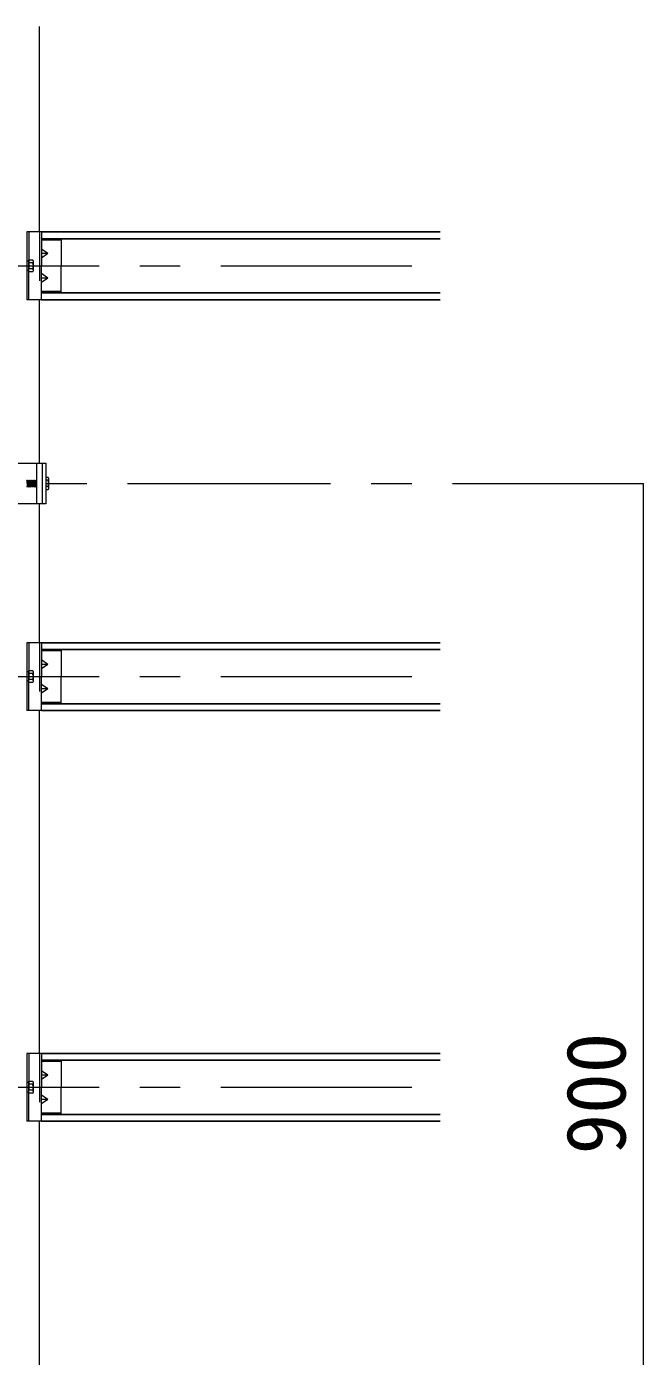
# Model space of a CAD drawing. Units: millimetres at full size, sheet at 1:30; details may follow other scales. Extents: x -5796 to 5910, y -4184 to 4114.
# Drawn here: x 1034 to 1489, y 2179 to 3160 of the extents above; entities that cross this region are included whole.
import ezdxf
from ezdxf.enums import TextEntityAlignment as Align

# ---------------------------------------------------------------- set-up
doc = ezdxf.new("R2010")
doc.units = ezdxf.units.MM
doc.header["$LTSCALE"] = 30
doc.linetypes.add('CHAIN1', pattern=[8, 5, -1, 1, -1])
doc.linetypes.add('DASHED1', pattern=[1.8, 1.2, -0.6])
for name, color, linetype, lineweight in [('4-0_中心線', 4, 'CHAIN1', 9), ('4-1_吊り材', 7, 'Continuous', 18), ('4-2_野縁受け', 3, 'Continuous', 18), ('4-3_野縁', 2, 'Continuous', 25), ('4-5_寸法', 4, 'Continuous', 9), ('4-A_クリップ', 7, 'Continuous', 18), ('4-B_ビス', 3, 'Continuous', 18)]:
    doc.layers.add(name, color=color, linetype=linetype, lineweight=lineweight)
doc.styles.add('ＭＳ ゴシック', font='')
doc.styles.get('ＭＳ ゴシック').set_extended_font_data('MS Gothic')

msp = doc.modelspace()

# ---------------------------------------------------------------- linework, layer by layer
at = {"layer": '4-0_中心線'}
for p, q in [((-1222.8, 2983.81), (1318.2, 2983.81)), ((-1051.8, 2823.31), (1489.2, 2823.31)), ((-1222.8, 2680.81), (1318.2, 2680.81)), ((-1222.8, 2377.81), (1318.2, 2377.81))]:
    msp.add_line(p, q, dxfattribs=at)
at = {"layer": '4-1_吊り材'}
for p, q in [((991.2, 2838.31), (1048, 2838.31)), ((1041.1, 2838.31), (1041.1, 2808.31)), ((1045.09, 2838.31), (1045.09, 2808.31)), ((1048, 2838.31), (1048, 2808.31)), ((1048, 2808.31), (991.2, 2808.31))]:
    msp.add_line(p, q, dxfattribs=at)
at = {"layer": '4-2_野縁受け'}
for p, q in [((1043.2, 3008.81), (1043.2, 3160.31)), ((1043.2, 2838.31), (1043.2, 2958.81)), ((1043.2, 2705.81), (1043.2, 2808.31)), ((1043.2, 2402.81), (1043.2, 2655.81)), ((1043.2, 2099.81), (1043.2, 2352.81))]:
    msp.add_line(p, q, dxfattribs=at)
at = {"layer": '4-3_野縁'}
for p, q in [((1044.8, 3008.81), (1339.2, 3008.81)), ((1044.8, 3003.81), (1339.2, 3003.81)), ((1044.8, 2963.81), (1339.2, 2963.81)), ((1044.8, 2958.81), (1339.2, 2958.81)), ((1044.8, 2705.81), (1339.2, 2705.81)), ((1044.8, 2700.81), (1339.2, 2700.81)), ((1044.8, 2660.81), (1339.2, 2660.81)), ((1044.8, 2655.81), (1339.2, 2655.81)), ((1044.8, 2402.81), (1339.2, 2402.81)), ((1044.8, 2397.81), (1339.2, 2397.81)), ((1044.8, 2357.81), (1339.2, 2357.81)), ((1044.8, 2352.81), (1339.2, 2352.81))]:
    msp.add_line(p, q, dxfattribs=at)
at = {"layer": '4-5_寸法'}
msp.add_line((1489.2, 1923.31), (1489.2, 2823.31), dxfattribs=at)
at = {"layer": '4-A_クリップ'}
for p, q in [((1044.8, 3008.81), (1033.8, 3008.81)), ((1033.8, 3008.81), (1033.8, 2958.81)), ((1035.4, 3008.81), (1035.4, 2981.71)), ((1044.8, 3008.81), (1044.8, 2983.81)), ((1045.8, 3002.81), (1044.8, 3002.81)), ((1045.8, 3003.81), (1045.8, 3002.81)), ((1059.2, 3002.81), (1045.8, 3002.81)), ((1059.2, 3003.81), (1059.2, 2983.81)), ((1049.28, 2992.81), (1044.8, 2996.06)), ((1049.28, 2992.81), (1044.8, 2989.56)), ((1049.28, 2992.81), (1044.8, 2992.81)), ((1044.8, 2958.81), (1044.8, 2983.81)), ((1059.2, 2963.81), (1059.2, 2983.81)), ((1035.4, 2958.81), (1035.4, 2981.71)), ((1049.28, 2974.81), (1044.8, 2978.06)), ((1049.28, 2974.81), (1044.8, 2971.56)), ((1049.28, 2974.81), (1044.8, 2974.81)), ((1045.8, 2964.81), (1044.8, 2964.81)), ((1059.2, 2964.81), (1045.8, 2964.81)), ((1045.8, 2963.81), (1045.8, 2964.81)), ((1044.8, 2958.81), (1033.8, 2958.81)), ((1044.8, 2705.81), (1033.8, 2705.81)), ((1033.8, 2705.81), (1033.8, 2655.81)), ((1035.4, 2705.81), (1035.4, 2678.71)), ((1044.8, 2705.81), (1044.8, 2680.81)), ((1045.8, 2699.81), (1044.8, 2699.81)), ((1045.8, 2700.81), (1045.8, 2699.81)), ((1059.2, 2699.81), (1045.8, 2699.81)), ((1059.2, 2700.81), (1059.2, 2680.81)), ((1049.28, 2689.81), (1044.8, 2693.06)), ((1049.28, 2689.81), (1044.8, 2686.56)), ((1049.28, 2689.81), (1044.8, 2689.81)), ((1035.4, 2655.81), (1035.4, 2678.71)), ((1044.8, 2655.81), (1044.8, 2680.81)), ((1059.2, 2660.81), (1059.2, 2680.81)), ((1049.28, 2671.81), (1044.8, 2675.06)), ((1049.28, 2671.81), (1044.8, 2668.56)), ((1049.28, 2671.81), (1044.8, 2671.81)), ((1045.8, 2661.81), (1044.8, 2661.81)), ((1059.2, 2661.81), (1045.8, 2661.81)), ((1045.8, 2660.81), (1045.8, 2661.81)), ((1044.8, 2655.81), (1033.8, 2655.81)), ((1044.8, 2402.81), (1033.8, 2402.81)), ((1033.8, 2402.81), (1033.8, 2352.81)), ((1035.4, 2402.81), (1035.4, 2375.71)), ((1044.8, 2402.81), (1044.8, 2377.81)), ((1045.8, 2396.81), (1044.8, 2396.81)), ((1045.8, 2397.81), (1045.8, 2396.81)), ((1059.2, 2396.81), (1045.8, 2396.81)), ((1059.2, 2397.81), (1059.2, 2377.81)), ((1049.28, 2386.81), (1044.8, 2390.06)), ((1049.28, 2386.81), (1044.8, 2383.56)), ((1049.28, 2386.81), (1044.8, 2386.81)), ((1035.4, 2352.81), (1035.4, 2375.71)), ((1044.8, 2352.81), (1044.8, 2377.81)), ((1059.2, 2357.81), (1059.2, 2377.81)), ((1049.28, 2368.81), (1044.8, 2372.06)), ((1049.28, 2368.81), (1044.8, 2365.56)), ((1049.28, 2368.81), (1044.8, 2368.81)), ((1045.8, 2358.81), (1044.8, 2358.81)), ((1059.2, 2358.81), (1045.8, 2358.81)), ((1045.8, 2357.81), (1045.8, 2358.81)), ((1044.8, 2352.81), (1033.8, 2352.81))]:
    msp.add_line(p, q, dxfattribs=at)
at = {"layer": '4-A_クリップ', "linetype": 'DASHED1'}
for p, q in [((1043.2, 3008.81), (1043.2, 2958.81)), ((1035.4, 2987.31), (1033.8, 2987.31)), ((1035.4, 2980.31), (1033.8, 2980.31)), ((1043.2, 2705.81), (1043.2, 2655.81)), ((1035.4, 2684.31), (1033.8, 2684.31)), ((1035.4, 2677.31), (1033.8, 2677.31)), ((1043.2, 2402.81), (1043.2, 2352.81)), ((1035.4, 2381.31), (1033.8, 2381.31)), ((1035.4, 2374.31), (1033.8, 2374.31))]:
    msp.add_line(p, q, dxfattribs=at)
at = {"layer": '4-B_ビス'}
for p, q in [((1035.4, 2986.21), (1035.4, 2981.41)), ((1038.12, 2986.03), (1035.4, 2986.03)), ((1038.76, 2980.48), (1038.76, 2987.14)), ((1038.12, 2981.59), (1035.4, 2981.59)), ((1033.5, 2825.8), (1033.81, 2825.49)), ((1033.81, 2825.49), (1034.12, 2821.11)), ((1034.12, 2825.49), (1034.44, 2821.11)), ((1034.75, 2825.49), (1035.06, 2821.11)), ((1035.06, 2825.49), (1035.37, 2821.11)), ((1035.69, 2825.49), (1036, 2821.11)), ((1036, 2825.49), (1036.31, 2821.11)), ((1036.62, 2825.49), (1036.94, 2821.11)), ((1036.94, 2825.49), (1037.25, 2821.11)), ((1037.56, 2825.49), (1037.87, 2821.11)), ((1037.87, 2825.49), (1038.19, 2821.11)), ((1038.5, 2825.49), (1038.81, 2821.11)), ((1038.81, 2825.49), (1039.12, 2821.11)), ((1039.44, 2825.49), (1039.75, 2821.11)), ((1039.44, 2825.49), (1039.75, 2825.49)), ((1039.75, 2825.49), (1040.06, 2825.8)), ((1039.75, 2825.49), (1040.06, 2821.11)), ((1040.06, 2825.8), (1040.37, 2825.49)), ((1040.37, 2825.49), (1040.69, 2821.11)), ((1040.69, 2825.49), (1041, 2821.11)), ((1041, 2825.8), (1041.1, 2825.7)), ((1048, 2827.92), (1049.46, 2827.92)), ((1049.46, 2825.61), (1048, 2825.61)), ((1050.12, 2819.84), (1050.12, 2826.77)), ((1039.75, 2821.11), (1040.06, 2821.11)), ((1040.69, 2821.11), (1041, 2821.11)), ((1041, 2821.11), (1041.1, 2821.01)), ((1049.46, 2820.99), (1048, 2820.99)), ((1049.46, 2818.68), (1048, 2818.68)), ((1035.4, 2683.21), (1035.4, 2678.41)), ((1038.12, 2683.03), (1035.4, 2683.03)), ((1038.12, 2678.59), (1035.4, 2678.59)), ((1038.76, 2677.48), (1038.76, 2684.14)), ((1035.4, 2380.21), (1035.4, 2375.41)), ((1038.12, 2380.03), (1035.4, 2380.03)), ((1038.12, 2375.59), (1035.4, 2375.59)), ((1038.76, 2374.48), (1038.76, 2381.14))]:
    msp.add_line(p, q, dxfattribs=at)
for points in [[(1038.12, 2979.38), (1035.4, 2979.38), (1035.4, 2988.24), (1038.12, 2988.24)], [(1033.81, 2825.49), (1034.12, 2825.49), (1034.44, 2825.8), (1034.75, 2825.49)], [(1034.75, 2825.49), (1035.06, 2825.49), (1035.37, 2825.8), (1035.69, 2825.49)], [(1035.69, 2825.49), (1036, 2825.49), (1036.31, 2825.8), (1036.62, 2825.49)], [(1036.62, 2825.49), (1036.94, 2825.49), (1037.25, 2825.8), (1037.56, 2825.49)], [(1037.56, 2825.49), (1037.87, 2825.49), (1038.19, 2825.8), (1038.5, 2825.49)], [(1038.5, 2825.49), (1038.81, 2825.49), (1039.12, 2825.8), (1039.44, 2825.49)], [(1040.37, 2825.49), (1040.69, 2825.49), (1041, 2825.8)], [(1033.5, 2821.11), (1033.81, 2820.8), (1034.12, 2821.11)], [(1034.12, 2821.11), (1034.44, 2821.11), (1034.75, 2820.8), (1035.06, 2821.11)], [(1035.06, 2821.11), (1035.37, 2821.11), (1035.69, 2820.8), (1036, 2821.11)], [(1036, 2821.11), (1036.31, 2821.11), (1036.62, 2820.8), (1036.94, 2821.11)], [(1036.94, 2821.11), (1037.25, 2821.11), (1037.56, 2820.8), (1037.87, 2821.11)], [(1037.87, 2821.11), (1038.19, 2821.11), (1038.5, 2820.8), (1038.81, 2821.11)], [(1038.81, 2821.11), (1039.12, 2821.11), (1039.44, 2820.8), (1039.75, 2821.11)], [(1040.06, 2821.11), (1040.37, 2820.8), (1040.69, 2821.11)], [(1038.12, 2676.38), (1035.4, 2676.38), (1035.4, 2685.24), (1038.12, 2685.24)], [(1038.12, 2373.38), (1035.4, 2373.38), (1035.4, 2382.24), (1038.12, 2382.24)]]:
    msp.add_lwpolyline(points, dxfattribs=at)
for centre, radius, start, end in [((1037.48, 2987.14), 1.28, 299.99998, 59.99998), ((1034.6, 2983.81), 4.16, 327.79576, 32.20422), ((1037.48, 2980.48), 1.28, 299.99998, 60), ((1048.79, 2826.77), 1.33, 299.99998, 59.99998), ((1045.79, 2823.3), 4.33, 327.79576, 32.20422), ((1048.79, 2819.84), 1.33, 299.99998, 60), ((1037.48, 2684.14), 1.28, 299.99998, 59.99998), ((1034.6, 2680.81), 4.16, 327.79576, 32.20422), ((1037.48, 2677.48), 1.28, 299.99998, 60), ((1037.48, 2381.14), 1.28, 299.99998, 59.99998), ((1034.6, 2377.81), 4.16, 327.79576, 32.20422), ((1037.48, 2374.48), 1.28, 299.99998, 60)]:
    msp.add_arc(centre, radius, start, end, dxfattribs=at)

# ---------------------------------------------------------------- texts
at = {"layer": '4-5_寸法', "style": 'ＭＳ ゴシック'}
msp.add_text('900', height=43.99, rotation=90, dxfattribs=at).set_placement((1489.2, 2328.31), align=Align.BOTTOM_LEFT)

doc.saveas('drawing.dxf')
